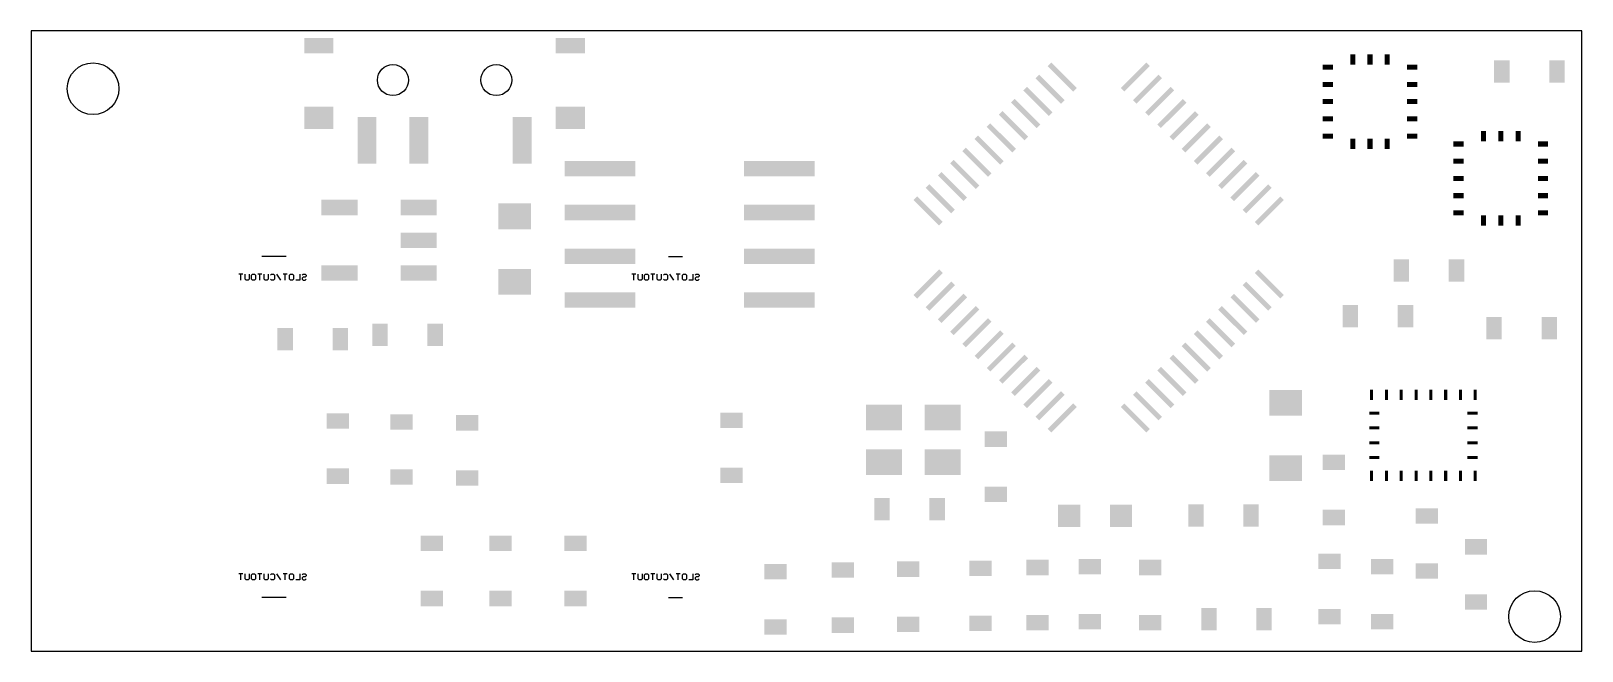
# Model space of a CAD drawing. Extents: x 0 to 45, y 0 to 18.
import ezdxf

# ---------------------------------------------------------------- set-up
doc = ezdxf.new("R2010")
doc.units = 0
doc.layers.add('20', color=178, linetype='CONTINUOUS')
doc.layers.add('31', color=251, linetype='CONTINUOUS')

# ---------------------------------------------------------------- blocks, each defined once
blk = doc.blocks.new('RECT')
blk.add_solid([(-0.5, -0.5), (0.5, -0.5), (-0.5, 0.5), (0.5, 0.5)])

msp = doc.modelspace()

# ---------------------------------------------------------------- linework, layer by layer
at = {"layer": '20'}
for p, q in [((45, 18), (0, 18)), ((0, 18), (0, 0)), ((45, 0), (45, 18)), ((7.4, 11.45), (6.7, 11.45)), ((18.5, 11.45), (18.9, 11.45)), ((6.1457, 10.9374), (6.0292, 10.9374)), ((6.1457, 10.9374), (6.0292, 10.9374)), ((6.0875, 10.7627), (6.0875, 10.9374)), ((6.0875, 10.7627), (6.0875, 10.9374)), ((6.2134, 10.7918), (6.2134, 10.9374)), ((6.2134, 10.7918), (6.2134, 10.9374)), ((6.3299, 10.9374), (6.3299, 10.7918)), ((6.3299, 10.9374), (6.3299, 10.7918)), ((6.3976, 10.9083), (6.4267, 10.9374)), ((6.3976, 10.9083), (6.4267, 10.9374)), ((6.3976, 10.7918), (6.3976, 10.9083)), ((6.3976, 10.7918), (6.3976, 10.9083)), ((6.4267, 10.9374), (6.4849, 10.9374)), ((6.4267, 10.9374), (6.4849, 10.9374)), ((6.4849, 10.9374), (6.5141, 10.9083)), ((6.4849, 10.9374), (6.5141, 10.9083)), ((6.5141, 10.9083), (6.5141, 10.7918)), ((6.5141, 10.9083), (6.5141, 10.7918)), ((6.6982, 10.9374), (6.5817, 10.9374)), ((6.6982, 10.9374), (6.5817, 10.9374)), ((6.64, 10.7627), (6.64, 10.9374)), ((6.64, 10.7627), (6.64, 10.9374)), ((6.7659, 10.7918), (6.7659, 10.9374)), ((6.7659, 10.7918), (6.7659, 10.9374)), ((6.8824, 10.9374), (6.8824, 10.7918)), ((6.8824, 10.9374), (6.8824, 10.7918)), ((6.95, 10.9083), (6.9791, 10.9374)), ((6.95, 10.9083), (6.9791, 10.9374)), ((6.9791, 10.9374), (7.0374, 10.9374)), ((6.9791, 10.9374), (7.0374, 10.9374)), ((7.0374, 10.9374), (7.0665, 10.9083)), ((7.0374, 10.9374), (7.0665, 10.9083)), ((7.0665, 10.9083), (7.0665, 10.7918)), ((7.0665, 10.9083), (7.0665, 10.7918)), ((7.2507, 10.7627), (7.1342, 10.9374)), ((7.2507, 10.7627), (7.1342, 10.9374)), ((7.4348, 10.9374), (7.3183, 10.9374)), ((7.4348, 10.9374), (7.3183, 10.9374)), ((7.3766, 10.7627), (7.3766, 10.9374)), ((7.3766, 10.7627), (7.3766, 10.9374)), ((7.5025, 10.9083), (7.5316, 10.9374)), ((7.5025, 10.9083), (7.5316, 10.9374)), ((7.5025, 10.7918), (7.5025, 10.9083)), ((7.5025, 10.7918), (7.5025, 10.9083)), ((7.5316, 10.9374), (7.5899, 10.9374)), ((7.5316, 10.9374), (7.5899, 10.9374)), ((7.5899, 10.9374), (7.619, 10.9083)), ((7.5899, 10.9374), (7.619, 10.9083)), ((7.619, 10.9083), (7.619, 10.7918)), ((7.619, 10.9083), (7.619, 10.7918)), ((7.8031, 10.9374), (7.8031, 10.7627)), ((7.8031, 10.9374), (7.8031, 10.7627)), ((7.8708, 10.9083), (7.8999, 10.9374)), ((7.8708, 10.9083), (7.8999, 10.9374)), ((7.8999, 10.8501), (7.8708, 10.8209)), ((7.8999, 10.8501), (7.8708, 10.8209)), ((7.8708, 10.8209), (7.8708, 10.7918)), ((7.8708, 10.8209), (7.8708, 10.7918)), ((7.8999, 10.9374), (7.9582, 10.9374)), ((7.8999, 10.9374), (7.9582, 10.9374)), ((7.9582, 10.8501), (7.8999, 10.8501)), ((7.9582, 10.8501), (7.8999, 10.8501)), ((7.9582, 10.9374), (7.9873, 10.9083)), ((7.9582, 10.9374), (7.9873, 10.9083)), ((7.9873, 10.8792), (7.9582, 10.8501)), ((7.9873, 10.8792), (7.9582, 10.8501)), ((7.9873, 10.9083), (7.9873, 10.8792)), ((7.9873, 10.9083), (7.9873, 10.8792)), ((17.5457, 10.9374), (17.4292, 10.9374)), ((17.5457, 10.9374), (17.4292, 10.9374)), ((17.4875, 10.7627), (17.4875, 10.9374)), ((17.4875, 10.7627), (17.4875, 10.9374)), ((17.6134, 10.7918), (17.6134, 10.9374)), ((17.6134, 10.7918), (17.6134, 10.9374)), ((17.7299, 10.9374), (17.7299, 10.7918)), ((17.7299, 10.9374), (17.7299, 10.7918)), ((17.7976, 10.9083), (17.8267, 10.9374)), ((17.7976, 10.9083), (17.8267, 10.9374)), ((17.7976, 10.7918), (17.7976, 10.9083)), ((17.7976, 10.7918), (17.7976, 10.9083)), ((17.8267, 10.9374), (17.8849, 10.9374)), ((17.8267, 10.9374), (17.8849, 10.9374)), ((17.8849, 10.9374), (17.914, 10.9083)), ((17.8849, 10.9374), (17.914, 10.9083)), ((17.914, 10.9083), (17.914, 10.7918)), ((17.914, 10.9083), (17.914, 10.7918)), ((18.0982, 10.9374), (17.9817, 10.9374)), ((18.0982, 10.9374), (17.9817, 10.9374)), ((18.04, 10.7627), (18.04, 10.9374)), ((18.04, 10.7627), (18.04, 10.9374)), ((18.1659, 10.7918), (18.1659, 10.9374)), ((18.1659, 10.7918), (18.1659, 10.9374)), ((18.2824, 10.9374), (18.2824, 10.7918)), ((18.2824, 10.9374), (18.2824, 10.7918)), ((18.35, 10.9083), (18.3791, 10.9374)), ((18.35, 10.9083), (18.3791, 10.9374)), ((18.3791, 10.9374), (18.4374, 10.9374)), ((18.3791, 10.9374), (18.4374, 10.9374)), ((18.4374, 10.9374), (18.4665, 10.9083)), ((18.4374, 10.9374), (18.4665, 10.9083)), ((18.4665, 10.9083), (18.4665, 10.7918)), ((18.4665, 10.9083), (18.4665, 10.7918)), ((18.6507, 10.7627), (18.5342, 10.9374)), ((18.6507, 10.7627), (18.5342, 10.9374)), ((18.8348, 10.9374), (18.7183, 10.9374)), ((18.8348, 10.9374), (18.7183, 10.9374)), ((18.7766, 10.7627), (18.7766, 10.9374)), ((18.7766, 10.7627), (18.7766, 10.9374)), ((18.9025, 10.9083), (18.9316, 10.9374)), ((18.9025, 10.9083), (18.9316, 10.9374)), ((18.9025, 10.7918), (18.9025, 10.9083)), ((18.9025, 10.7918), (18.9025, 10.9083)), ((18.9316, 10.9374), (18.9899, 10.9374)), ((18.9316, 10.9374), (18.9899, 10.9374)), ((18.9899, 10.9374), (19.019, 10.9083)), ((18.9899, 10.9374), (19.019, 10.9083)), ((19.019, 10.9083), (19.019, 10.7918)), ((19.019, 10.9083), (19.019, 10.7918)), ((19.2031, 10.9374), (19.2031, 10.7627)), ((19.2031, 10.9374), (19.2031, 10.7627)), ((19.2708, 10.9083), (19.2999, 10.9374)), ((19.2708, 10.9083), (19.2999, 10.9374)), ((19.2999, 10.8501), (19.2708, 10.8209)), ((19.2999, 10.8501), (19.2708, 10.8209)), ((19.2708, 10.8209), (19.2708, 10.7918)), ((19.2708, 10.8209), (19.2708, 10.7918)), ((19.2999, 10.9374), (19.3582, 10.9374)), ((19.2999, 10.9374), (19.3582, 10.9374)), ((19.3582, 10.8501), (19.2999, 10.8501)), ((19.3582, 10.8501), (19.2999, 10.8501)), ((19.3582, 10.9374), (19.3873, 10.9083)), ((19.3582, 10.9374), (19.3873, 10.9083)), ((19.3873, 10.8792), (19.3582, 10.8501)), ((19.3873, 10.8792), (19.3582, 10.8501)), ((19.3873, 10.9083), (19.3873, 10.8792)), ((19.3873, 10.9083), (19.3873, 10.8792)), ((6.2425, 10.7627), (6.2134, 10.7918)), ((6.2425, 10.7627), (6.2134, 10.7918)), ((6.3008, 10.7627), (6.2425, 10.7627)), ((6.3008, 10.7627), (6.2425, 10.7627)), ((6.3299, 10.7918), (6.3008, 10.7627)), ((6.3299, 10.7918), (6.3008, 10.7627)), ((6.4267, 10.7627), (6.3976, 10.7918)), ((6.4267, 10.7627), (6.3976, 10.7918)), ((6.4849, 10.7627), (6.4267, 10.7627)), ((6.4849, 10.7627), (6.4267, 10.7627)), ((6.5141, 10.7918), (6.4849, 10.7627)), ((6.5141, 10.7918), (6.4849, 10.7627)), ((6.795, 10.7627), (6.7659, 10.7918)), ((6.795, 10.7627), (6.7659, 10.7918)), ((6.8532, 10.7627), (6.795, 10.7627)), ((6.8532, 10.7627), (6.795, 10.7627)), ((6.8824, 10.7918), (6.8532, 10.7627)), ((6.8824, 10.7918), (6.8532, 10.7627)), ((6.9791, 10.7627), (6.95, 10.7918)), ((6.9791, 10.7627), (6.95, 10.7918)), ((7.0374, 10.7627), (6.9791, 10.7627)), ((7.0374, 10.7627), (6.9791, 10.7627)), ((7.0665, 10.7918), (7.0374, 10.7627)), ((7.0665, 10.7918), (7.0374, 10.7627)), ((7.5316, 10.7627), (7.5025, 10.7918)), ((7.5316, 10.7627), (7.5025, 10.7918)), ((7.5899, 10.7627), (7.5316, 10.7627)), ((7.5899, 10.7627), (7.5316, 10.7627)), ((7.619, 10.7918), (7.5899, 10.7627)), ((7.619, 10.7918), (7.5899, 10.7627)), ((7.8031, 10.7627), (7.6866, 10.7627)), ((7.8031, 10.7627), (7.6866, 10.7627)), ((7.8708, 10.7918), (7.8999, 10.7627)), ((7.8708, 10.7918), (7.8999, 10.7627)), ((7.8999, 10.7627), (7.9582, 10.7627)), ((7.8999, 10.7627), (7.9582, 10.7627)), ((7.9582, 10.7627), (7.9873, 10.7918)), ((7.9582, 10.7627), (7.9873, 10.7918)), ((17.6425, 10.7627), (17.6134, 10.7918)), ((17.6425, 10.7627), (17.6134, 10.7918)), ((17.7008, 10.7627), (17.6425, 10.7627)), ((17.7008, 10.7627), (17.6425, 10.7627)), ((17.7299, 10.7918), (17.7008, 10.7627)), ((17.7299, 10.7918), (17.7008, 10.7627)), ((17.8267, 10.7627), (17.7976, 10.7918)), ((17.8267, 10.7627), (17.7976, 10.7918)), ((17.8849, 10.7627), (17.8267, 10.7627)), ((17.8849, 10.7627), (17.8267, 10.7627)), ((17.914, 10.7918), (17.8849, 10.7627)), ((17.914, 10.7918), (17.8849, 10.7627)), ((18.195, 10.7627), (18.1659, 10.7918)), ((18.195, 10.7627), (18.1659, 10.7918)), ((18.2532, 10.7627), (18.195, 10.7627)), ((18.2532, 10.7627), (18.195, 10.7627)), ((18.2824, 10.7918), (18.2532, 10.7627)), ((18.2824, 10.7918), (18.2532, 10.7627)), ((18.3791, 10.7627), (18.35, 10.7918)), ((18.3791, 10.7627), (18.35, 10.7918)), ((18.4374, 10.7627), (18.3791, 10.7627)), ((18.4374, 10.7627), (18.3791, 10.7627)), ((18.4665, 10.7918), (18.4374, 10.7627)), ((18.4665, 10.7918), (18.4374, 10.7627)), ((18.9316, 10.7627), (18.9025, 10.7918)), ((18.9316, 10.7627), (18.9025, 10.7918)), ((18.9899, 10.7627), (18.9316, 10.7627)), ((18.9899, 10.7627), (18.9316, 10.7627)), ((19.019, 10.7918), (18.9899, 10.7627)), ((19.019, 10.7918), (18.9899, 10.7627)), ((19.2031, 10.7627), (19.0866, 10.7627)), ((19.2031, 10.7627), (19.0866, 10.7627)), ((19.2708, 10.7918), (19.2999, 10.7627)), ((19.2708, 10.7918), (19.2999, 10.7627)), ((19.2999, 10.7627), (19.3582, 10.7627)), ((19.2999, 10.7627), (19.3582, 10.7627)), ((19.3582, 10.7627), (19.3873, 10.7918)), ((19.3582, 10.7627), (19.3873, 10.7918)), ((6.1457, 2.2374), (6.0292, 2.2374)), ((6.0875, 2.0627), (6.0875, 2.2374)), ((6.2134, 2.0918), (6.2134, 2.2374)), ((6.2425, 2.0627), (6.2134, 2.0918)), ((6.3008, 2.0627), (6.2425, 2.0627)), ((6.3299, 2.0918), (6.3008, 2.0627)), ((6.3299, 2.2374), (6.3299, 2.0918)), ((6.3976, 2.2083), (6.4267, 2.2374)), ((6.3976, 2.0918), (6.3976, 2.2083)), ((6.4267, 2.0627), (6.3976, 2.0918)), ((6.4267, 2.2374), (6.4849, 2.2374)), ((6.4849, 2.0627), (6.4267, 2.0627)), ((6.4849, 2.2374), (6.5141, 2.2083)), ((6.5141, 2.0918), (6.4849, 2.0627)), ((6.5141, 2.2083), (6.5141, 2.0918)), ((6.6982, 2.2374), (6.5817, 2.2374)), ((6.64, 2.0627), (6.64, 2.2374)), ((6.7659, 2.0918), (6.7659, 2.2374)), ((6.795, 2.0627), (6.7659, 2.0918)), ((6.8532, 2.0627), (6.795, 2.0627)), ((6.8824, 2.0918), (6.8532, 2.0627)), ((6.8824, 2.2374), (6.8824, 2.0918)), ((6.95, 2.2083), (6.9791, 2.2374)), ((6.9791, 2.0627), (6.95, 2.0918)), ((6.9791, 2.2374), (7.0374, 2.2374)), ((7.0374, 2.0627), (6.9791, 2.0627)), ((7.0374, 2.2374), (7.0665, 2.2083)), ((7.0665, 2.0918), (7.0374, 2.0627)), ((7.0665, 2.2083), (7.0665, 2.0918)), ((7.2507, 2.0627), (7.1342, 2.2374)), ((7.4348, 2.2374), (7.3183, 2.2374)), ((7.3766, 2.0627), (7.3766, 2.2374)), ((7.5025, 2.2083), (7.5316, 2.2374)), ((7.5025, 2.0918), (7.5025, 2.2083)), ((7.5316, 2.0627), (7.5025, 2.0918)), ((7.5316, 2.2374), (7.5899, 2.2374)), ((7.5899, 2.0627), (7.5316, 2.0627)), ((7.5899, 2.2374), (7.619, 2.2083)), ((7.619, 2.0918), (7.5899, 2.0627)), ((7.619, 2.2083), (7.619, 2.0918)), ((7.8031, 2.0627), (7.6866, 2.0627)), ((7.8031, 2.2374), (7.8031, 2.0627)), ((7.8708, 2.2083), (7.8999, 2.2374)), ((7.8999, 2.1501), (7.8708, 2.1209)), ((7.8708, 2.1209), (7.8708, 2.0918)), ((7.8708, 2.0918), (7.8999, 2.0627)), ((7.8999, 2.2374), (7.9582, 2.2374)), ((7.9582, 2.1501), (7.8999, 2.1501)), ((7.8999, 2.0627), (7.9582, 2.0627)), ((7.9582, 2.2374), (7.9873, 2.2083)), ((7.9873, 2.1792), (7.9582, 2.1501)), ((7.9582, 2.0627), (7.9873, 2.0918)), ((7.9873, 2.2083), (7.9873, 2.1792)), ((17.5457, 2.2374), (17.4292, 2.2374)), ((17.4875, 2.0627), (17.4875, 2.2374)), ((17.6134, 2.0918), (17.6134, 2.2374)), ((17.6425, 2.0627), (17.6134, 2.0918)), ((17.7008, 2.0627), (17.6425, 2.0627)), ((17.7299, 2.0918), (17.7008, 2.0627)), ((17.7299, 2.2374), (17.7299, 2.0918)), ((17.7976, 2.2083), (17.8267, 2.2374)), ((17.7976, 2.0918), (17.7976, 2.2083)), ((17.8267, 2.0627), (17.7976, 2.0918)), ((17.8267, 2.2374), (17.8849, 2.2374)), ((17.8849, 2.0627), (17.8267, 2.0627)), ((17.8849, 2.2374), (17.914, 2.2083)), ((17.914, 2.0918), (17.8849, 2.0627)), ((17.914, 2.2083), (17.914, 2.0918)), ((18.0982, 2.2374), (17.9817, 2.2374)), ((18.04, 2.0627), (18.04, 2.2374)), ((18.1659, 2.0918), (18.1659, 2.2374)), ((18.195, 2.0627), (18.1659, 2.0918)), ((18.2532, 2.0627), (18.195, 2.0627)), ((18.2824, 2.0918), (18.2532, 2.0627)), ((18.2824, 2.2374), (18.2824, 2.0918)), ((18.35, 2.2083), (18.3791, 2.2374)), ((18.3791, 2.0627), (18.35, 2.0918)), ((18.3791, 2.2374), (18.4374, 2.2374)), ((18.4374, 2.0627), (18.3791, 2.0627)), ((18.4374, 2.2374), (18.4665, 2.2083)), ((18.4665, 2.0918), (18.4374, 2.0627)), ((18.4665, 2.2083), (18.4665, 2.0918)), ((18.6507, 2.0627), (18.5342, 2.2374)), ((18.8348, 2.2374), (18.7183, 2.2374)), ((18.7766, 2.0627), (18.7766, 2.2374)), ((18.9025, 2.2083), (18.9316, 2.2374)), ((18.9025, 2.0918), (18.9025, 2.2083)), ((18.9316, 2.0627), (18.9025, 2.0918)), ((18.9316, 2.2374), (18.9899, 2.2374)), ((18.9899, 2.0627), (18.9316, 2.0627)), ((18.9899, 2.2374), (19.019, 2.2083)), ((19.019, 2.0918), (18.9899, 2.0627)), ((19.019, 2.2083), (19.019, 2.0918)), ((19.2031, 2.0627), (19.0866, 2.0627)), ((19.2031, 2.2374), (19.2031, 2.0627)), ((19.2708, 2.2083), (19.2999, 2.2374)), ((19.2999, 2.1501), (19.2708, 2.1209)), ((19.2708, 2.1209), (19.2708, 2.0918)), ((19.2708, 2.0918), (19.2999, 2.0627)), ((19.2999, 2.2374), (19.3582, 2.2374)), ((19.3582, 2.1501), (19.2999, 2.1501)), ((19.2999, 2.0627), (19.3582, 2.0627)), ((19.3582, 2.2374), (19.3873, 2.2083)), ((19.3873, 2.1792), (19.3582, 2.1501)), ((19.3582, 2.0627), (19.3873, 2.0918)), ((19.3873, 2.2083), (19.3873, 2.1792)), ((7.4, 1.55), (6.7, 1.55)), ((18.5, 1.55), (18.9, 1.55)), ((0, 0), (45, 0))]:
    msp.add_line(p, q, dxfattribs=at)
for centre, radius in [((1.8, 16.325), 0.75), ((10.5, 16.575), 0.45), ((13.5, 16.575), 0.45), ((43.625, 1), 0.75)]:
    msp.add_circle(centre, radius, dxfattribs=at)

# ---------------------------------------------------------------- block references
at = {"layer": '31'}
for p, xscale, yscale in [((8.35, 17.575), 0.8476, 0.4476), ((15.65, 17.575), 0.8476, 0.4476), ((42.675, 16.825), 0.4476, 0.6476), ((44.275, 16.825), 0.4476, 0.6476), ((37.625, 16.95), 0.2976, 0.1476), ((40.075, 16.95), 0.2976, 0.1476), ((37.625, 16.45), 0.2976, 0.1476), ((40.075, 16.45), 0.2976, 0.1476), ((8.35, 15.475), 0.8476, 0.6476), ((15.65, 15.475), 0.8476, 0.6476), ((37.625, 15.95), 0.2976, 0.1476), ((40.075, 15.95), 0.2976, 0.1476), ((37.625, 15.45), 0.2976, 0.1476), ((40.075, 15.45), 0.2976, 0.1476), ((37.625, 14.95), 0.2976, 0.1476), ((40.075, 14.95), 0.2976, 0.1476), ((41.42, 14.72), 0.2976, 0.1476), ((43.87, 14.72), 0.2976, 0.1476), ((41.42, 14.22), 0.2976, 0.1476), ((43.87, 14.22), 0.2976, 0.1476), ((41.42, 13.72), 0.2976, 0.1476), ((43.87, 13.72), 0.2976, 0.1476), ((41.42, 13.22), 0.2976, 0.1476), ((43.87, 13.22), 0.2976, 0.1476), ((41.42, 12.72), 0.2976, 0.1476), ((43.87, 12.72), 0.2976, 0.1476), ((39.76, 11.045), 0.4476, 0.6476), ((41.36, 11.045), 0.4476, 0.6476), ((38.28, 9.725), 0.4476, 0.6476), ((39.88, 9.725), 0.4476, 0.6476), ((42.45, 9.375), 0.4476, 0.6476), ((44.05, 9.375), 0.4476, 0.6476), ((24.75, 6.78), 1.0476, 0.7476), ((26.45, 6.78), 1.0476, 0.7476), ((24.75, 5.48), 1.0476, 0.7476), ((26.45, 5.48), 1.0476, 0.7476), ((24.69, 4.115), 0.4476, 0.6476), ((26.29, 4.115), 0.4476, 0.6476)]:
    msp.add_blockref('RECT', p, dxfattribs=dict(at, xscale=xscale, yscale=yscale))
for p, xscale, yscale, rotation in [((38.35, 17.175), 0.2976, 0.1476, 90), ((38.85, 17.175), 0.2976, 0.1476, 90), ((39.35, 17.175), 0.2976, 0.1476, 90), ((29.5658, 16.3112), 1.0476, 0.1476, 315), ((29.9193, 16.6647), 1.0476, 0.1476, 315), ((32.0407, 16.6647), 0.1476, 1.0476, 315), ((32.3942, 16.3112), 0.1476, 1.0476, 315), ((29.2122, 15.9576), 1.0476, 0.1476, 315), ((32.7478, 15.9576), 0.1476, 1.0476, 315), ((28.8587, 15.6041), 1.0476, 0.1476, 315), ((33.1013, 15.6041), 0.1476, 1.0476, 315), ((9.75, 14.825), 0.5476, 1.3476, 180), ((11.25, 14.825), 0.5476, 1.3476, 180), ((14.25, 14.825), 0.5476, 1.3476, 180), ((28.1516, 14.897), 1.0476, 0.1476, 315), ((28.5051, 15.2505), 1.0476, 0.1476, 315), ((33.4549, 15.2505), 0.1476, 1.0476, 315), ((33.8084, 14.897), 0.1476, 1.0476, 315), ((27.798, 14.5434), 1.0476, 0.1476, 315), ((34.162, 14.5434), 0.1476, 1.0476, 315), ((38.35, 14.725), 0.2976, 0.1476, 90), ((38.85, 14.725), 0.2976, 0.1476, 90), ((39.35, 14.725), 0.2976, 0.1476, 90), ((42.145, 14.945), 0.2976, 0.1476, 90), ((42.645, 14.945), 0.2976, 0.1476, 90), ((43.145, 14.945), 0.2976, 0.1476, 90), ((27.4445, 14.1899), 1.0476, 0.1476, 315), ((34.5155, 14.1899), 0.1476, 1.0476, 315), ((16.51, 14), 0.4476, 2.0476, 90), ((21.71, 14), 0.4476, 2.0476, 90), ((27.0909, 13.8363), 1.0476, 0.1476, 315), ((34.8691, 13.8363), 0.1476, 1.0476, 315), ((26.3838, 13.1292), 1.0476, 0.1476, 315), ((26.7374, 13.4828), 1.0476, 0.1476, 315), ((35.2226, 13.4828), 0.1476, 1.0476, 315), ((35.5762, 13.1292), 0.1476, 1.0476, 315), ((8.95, 12.875), 0.4476, 1.0476, 90), ((11.25, 12.875), 0.4476, 1.0476, 90), ((26.0303, 12.7757), 1.0476, 0.1476, 315), ((35.9297, 12.7757), 0.1476, 1.0476, 315), ((14.03, 12.62), 0.7476, 0.9476, 90), ((16.51, 12.73), 0.4476, 2.0476, 90), ((21.71, 12.73), 0.4476, 2.0476, 90), ((42.145, 12.495), 0.2976, 0.1476, 90), ((42.645, 12.495), 0.2976, 0.1476, 90), ((43.145, 12.495), 0.2976, 0.1476, 90), ((11.25, 11.925), 0.4476, 1.0476, 90), ((16.51, 11.46), 0.4476, 2.0476, 90), ((21.71, 11.46), 0.4476, 2.0476, 90), ((8.95, 10.975), 0.4476, 1.0476, 90), ((11.25, 10.975), 0.4476, 1.0476, 90), ((14.03, 10.72), 0.7476, 0.9476, 90), ((26.0303, 10.6543), 0.1476, 1.0476, 315), ((35.9297, 10.6543), 1.0476, 0.1476, 315), ((16.51, 10.19), 0.4476, 2.0476, 90), ((21.71, 10.19), 0.4476, 2.0476, 90), ((26.3838, 10.3008), 0.1476, 1.0476, 315), ((26.7374, 9.9472), 0.1476, 1.0476, 315), ((35.2226, 9.9472), 1.0476, 0.1476, 315), ((35.5762, 10.3008), 1.0476, 0.1476, 315), ((27.0909, 9.5937), 0.1476, 1.0476, 315), ((34.8691, 9.5937), 1.0476, 0.1476, 315), ((10.125, 9.175), 0.4476, 0.6476, 180), ((11.725, 9.175), 0.4476, 0.6476, 180), ((27.4445, 9.2401), 0.1476, 1.0476, 315), ((34.5155, 9.2401), 1.0476, 0.1476, 315), ((7.375, 9.05), 0.4476, 0.6476, 180), ((8.975, 9.05), 0.4476, 0.6476, 180), ((27.798, 8.8866), 0.1476, 1.0476, 315), ((34.162, 8.8866), 1.0476, 0.1476, 315), ((28.1516, 8.533), 0.1476, 1.0476, 315), ((28.5051, 8.1795), 0.1476, 1.0476, 315), ((33.4549, 8.1795), 1.0476, 0.1476, 315), ((33.8084, 8.533), 1.0476, 0.1476, 315), ((28.8587, 7.8259), 0.1476, 1.0476, 315), ((33.1013, 7.8259), 1.0476, 0.1476, 315), ((29.2122, 7.4724), 0.1476, 1.0476, 315), ((32.7478, 7.4724), 1.0476, 0.1476, 315), ((29.5658, 7.1188), 0.1476, 1.0476, 315), ((32.3942, 7.1188), 1.0476, 0.1476, 315), ((36.405, 7.205), 0.7476, 0.9476, 270), ((38.895, 7.435), 0.0876, 0.2976, 180), ((39.325, 7.435), 0.0876, 0.2976, 180), ((39.755, 7.435), 0.0876, 0.2976, 180), ((40.185, 7.435), 0.0876, 0.2976, 180), ((40.615, 7.435), 0.0876, 0.2976, 180), ((41.045, 7.435), 0.0876, 0.2976, 180), ((41.475, 7.435), 0.0876, 0.2976, 180), ((41.905, 7.435), 0.0876, 0.2976, 180), ((8.9, 6.675), 0.4476, 0.6476, 270), ((10.75, 6.65), 0.4476, 0.6476, 270), ((12.65, 6.625), 0.4476, 0.6476, 270), ((20.325, 6.7), 0.4476, 0.6476, 90), ((29.9193, 6.7652), 0.1476, 1.0476, 315), ((32.0407, 6.7652), 1.0476, 0.1476, 315), ((38.975, 6.905), 0.0876, 0.2976, 270), ((41.825, 6.905), 0.0876, 0.2976, 270), ((27.995, 6.15), 0.4476, 0.6476, 270), ((38.975, 6.475), 0.0876, 0.2976, 270), ((41.825, 6.475), 0.0876, 0.2976, 270), ((38.975, 6.045), 0.0876, 0.2976, 270), ((41.825, 6.045), 0.0876, 0.2976, 270), ((36.405, 5.305), 0.7476, 0.9476, 270), ((37.8, 5.475), 0.4476, 0.6476, 270), ((38.975, 5.615), 0.0876, 0.2976, 270), ((41.825, 5.615), 0.0876, 0.2976, 270), ((8.9, 5.075), 0.4476, 0.6476, 270), ((10.75, 5.05), 0.4476, 0.6476, 270), ((12.65, 5.025), 0.4476, 0.6476, 270), ((20.325, 5.1), 0.4476, 0.6476, 90), ((38.895, 5.085), 0.0876, 0.2976, 180), ((39.325, 5.085), 0.0876, 0.2976, 180), ((39.755, 5.085), 0.0876, 0.2976, 180), ((40.185, 5.085), 0.0876, 0.2976, 180), ((40.615, 5.085), 0.0876, 0.2976, 180), ((41.045, 5.085), 0.0876, 0.2976, 180), ((41.475, 5.085), 0.0876, 0.2976, 180), ((41.905, 5.085), 0.0876, 0.2976, 180), ((27.995, 4.55), 0.4476, 0.6476, 270), ((30.125, 3.925), 0.6476, 0.6476, 270), ((31.625, 3.925), 0.6476, 0.6476, 270), ((33.8, 3.93), 0.4476, 0.6476, 180), ((35.4, 3.93), 0.4476, 0.6476, 180), ((37.8, 3.875), 0.4476, 0.6476, 270), ((40.495, 3.92), 0.4476, 0.6476, 270), ((11.625, 3.125), 0.4476, 0.6476, 90), ((13.625, 3.125), 0.4476, 0.6476, 90), ((15.8, 3.125), 0.4476, 0.6476, 90), ((41.925, 3.025), 0.4476, 0.6476, 270), ((37.675, 2.6), 0.4476, 0.6476, 90), ((21.6, 2.3), 0.4476, 0.6476, 270), ((23.55, 2.35), 0.4476, 0.6476, 270), ((25.45, 2.375), 0.4476, 0.6476, 270), ((27.55, 2.4), 0.4476, 0.6476, 270), ((29.2, 2.425), 0.4476, 0.6476, 270), ((30.725, 2.45), 0.4476, 0.6476, 270), ((32.475, 2.425), 0.4476, 0.6476, 270), ((39.2, 2.45), 0.4476, 0.6476, 90), ((40.495, 2.32), 0.4476, 0.6476, 270), ((11.625, 1.525), 0.4476, 0.6476, 90), ((13.625, 1.525), 0.4476, 0.6476, 90), ((15.8, 1.525), 0.4476, 0.6476, 90), ((41.925, 1.425), 0.4476, 0.6476, 270), ((21.6, 0.7), 0.4476, 0.6476, 270), ((23.55, 0.75), 0.4476, 0.6476, 270), ((25.45, 0.775), 0.4476, 0.6476, 270), ((27.55, 0.8), 0.4476, 0.6476, 270), ((29.2, 0.825), 0.4476, 0.6476, 270), ((30.725, 0.85), 0.4476, 0.6476, 270), ((32.475, 0.825), 0.4476, 0.6476, 270), ((34.175, 0.925), 0.4476, 0.6476, 180), ((35.775, 0.925), 0.4476, 0.6476, 180), ((37.675, 1), 0.4476, 0.6476, 90), ((39.2, 0.85), 0.4476, 0.6476, 90)]:
    msp.add_blockref('RECT', p, dxfattribs=dict(at, xscale=xscale, yscale=yscale, rotation=rotation))

doc.saveas('drawing.dxf')
